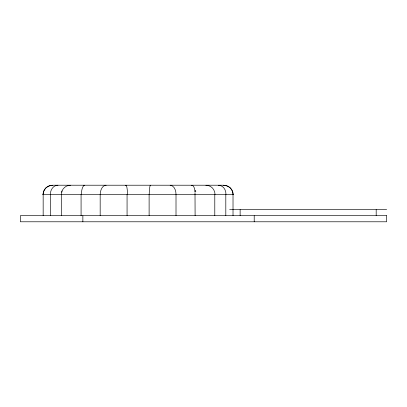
<?xml version="1.0" encoding="UTF-8"?>
<svg xmlns="http://www.w3.org/2000/svg" width="407" height="407" viewBox="0 0 407 407"><rect width="100%" height="100%" fill="white"/><g stroke="black" fill="none" stroke-linecap="round" stroke-linejoin="round"><path stroke-width="0.61" d="M176.007 215.69L176.007 194.358C176.033 190.659 174.425 185.689 170.218 185.216M195.101 215.69L195.004 192.669M61.747 191.697L61.884 191.265M104.818 185.409L105.962 185.216M57.86 185.216C53.205 185.236 50.259 190.084 50.366 194.358L50.366 215.69M52.544 185.216L223.636 185.216M42.643 194.358L233.542 194.358M229.665 209.595L386.65 209.595M194.867 191.265L194.917 191.697M61.391 215.69L61.477 192.882A7.463 7.438 22.9 0 1 61.513 192.669M376.185 209.595L376.185 215.69M254.207 215.69L254.207 221.784M240.13 209.595L240.13 215.69M233.018 194.358L233.018 215.69M225.809 194.358L225.809 215.69M214.789 194.358L214.789 215.69M149.115 194.358L149.115 215.69M127.065 194.358L127.065 215.69M100.173 215.69L100.173 194.358A9.315 5.51 -88.5 0 1 105.968 185.333M82.865 215.69L82.865 221.784M81.079 194.358L81.079 215.69M43.162 194.358L43.162 215.69M81.41 194.383A9.315 3.276 90 0 1 84.661 185.327M206.023 185.333A9.315 8.715 90 0 1 215.038 194.348M43.106 194.358A9.315 9.188 90 0 1 52.539 185.333A9.315 9.254 78.8 0 0 43.035 194.353M125.788 185.388A9.315 1.511 90 0 1 127.467 194.256M223.636 185.333A9.315 9.168 -90 0 1 233.048 194.358M223.636 185.353A9.315 9.244 -60.9 0 1 233.14 194.353M149.206 194.383A9.315 1.018 -88.8 0 1 150.392 185.333M218.33 185.363A9.315 7.499 -84.2 0 1 225.971 194.353M62.027 190.954A9.488 8.674 -81.7 0 1 70.131 185.277M61.945 191.29A9.132 8.008 -82.9 0 1 62.068 190.969M61.686 192.699A8.247 7.906 86.9 0 1 61.905 191.748M191.483 185.307A9.488 3.8 -86.3 0 1 194.963 190.791M194.938 190.847A9.132 4.36 -86.1 0 1 194.984 191.178M195.594 190.445A8.247 2.34 89.1 0 1 195.777 191.855M206.049 185.277A9.488 8.674 81.7 0 1 207.799 185.465M191.519 185.327A9.315 3.276 -90 0 1 192.19 185.541M218.325 185.327A9.315 7.56 90 0 1 219.775 185.47M170.207 185.333A9.315 5.51 88.5 0 1 171.215 185.455M150.203 185.327A9.315 1.511 -90 0 1 150.392 185.388M83.928 185.343A9.488 3.8 86.3 0 1 84.697 185.307M68.6 185.424A9.315 8.715 -90 0 1 70.152 185.333M56.487 185.434A9.315 7.504 87.9 0 1 57.85 185.338M125.783 185.333A9.315 1.018 88.8 0 1 125.972 185.531M386.625 215.69L20.35 215.69L20.36 221.784L386.625 221.784L386.625 215.69"/></g></svg>
